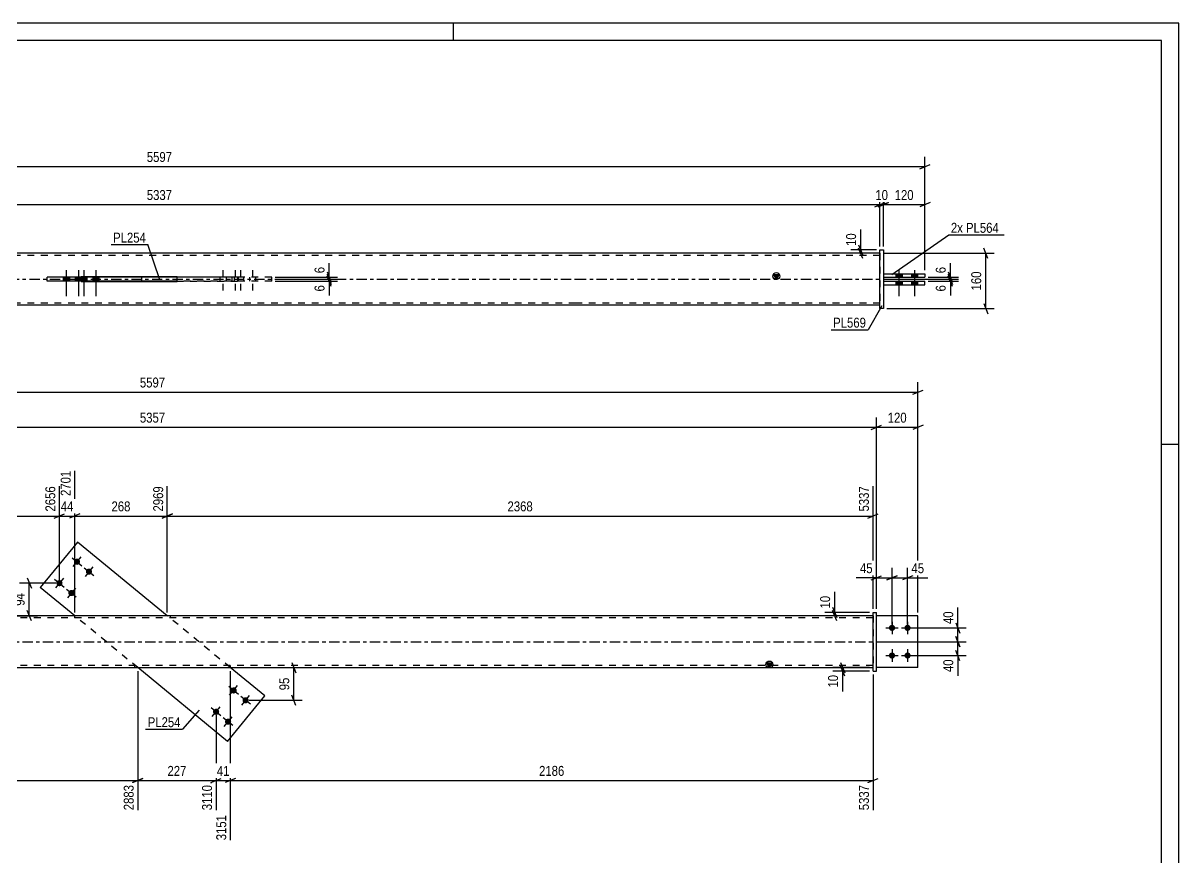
# Model space of a CAD drawing. Header units: millimetres. Extents: x 0 to 594, y 0 to 420.
# Drawn here: x 259.4 to 594, y 178.6 to 420 of the extents above; entities that cross this region are included whole.
import ezdxf

# ---------------------------------------------------------------- set-up
doc = ezdxf.new("R2010")
doc.units = ezdxf.units.MM
doc.linetypes.add('DXK_LINE_DOT2', pattern=[3.9198, 1.9599, -1.9599])
doc.linetypes.add('DXK_LINE_DOT3', pattern=[5.9187, 2.979, -0.9799, 0.9799, -0.9799])
doc.styles.add('Arial Narrow', font='ARIALN.TTF', dxfattribs={"height": 0.2})

# ---------------------------------------------------------------- blocks, each defined once
blk = doc.blocks.new('Unknown-580870847-1129')
at = {"color": 5, "linetype": 'Continuous'}
for p, q in [((594, 420), (0, 420)), ((384, 415), (384, 420)), ((594, 0), (594, 420)), ((589, 415), (5, 415)), ((589, 5), (589, 415)), ((594, 298), (589, 298))]:
    blk.add_line(p, q, dxfattribs=at)
blk = doc.blocks.new('Part-580870847-1687 - 1671')
at = {"color": 2, "linetype": 'Continuous'}
for p, q in [((275.09, 269.76), (264.3, 256.63)), ((301.09, 248.42), (275.09, 269.76)), ((274.3, 248.42), (264.3, 256.63)), ((318.56, 212.07), (292.56, 233.42)), ((329.34, 225.21), (319.35, 233.42)), ((318.56, 212.07), (329.34, 225.21))]:
    blk.add_line(p, q, dxfattribs=at)
at = {"color": 7, "linetype": 'DXK_LINE_DOT2'}
for p, q in [((292.56, 233.42), (274.3, 248.42)), ((319.35, 233.42), (301.09, 248.42))]:
    blk.add_line(p, q, dxfattribs=at)
blk = doc.blocks.new('Bolt-580870847-1679 - 1671')
at = {"linetype": 'Continuous'}
for points in [[(319.74, 226.11, -1), (320.88, 227.5, -1)], [(323.21, 223.26, -1), (324.35, 224.65, -1)], [(314.66, 219.93, -1), (315.8, 221.32, -1)], [(318.14, 217.07, -1), (319.28, 218.47, -1)]]:
    blk.add_hatch(color=1, dxfattribs=at).paths.add_polyline_path(points)
at = {"color": 1, "linetype": 'Continuous'}
for p, q in [((321.7, 225.67), (318.92, 227.95)), ((319.16, 225.42), (321.45, 228.2)), ((325.17, 222.81), (322.39, 225.1)), ((322.64, 222.56), (324.93, 225.34)), ((316.62, 219.48), (313.84, 221.77)), ((314.09, 219.24), (316.37, 222.02)), ((320.1, 216.63), (317.32, 218.91)), ((317.56, 216.38), (319.85, 219.16))]:
    blk.add_line(p, q, dxfattribs=at)
blk = doc.blocks.new('Part-580870847-3760 - 1671')
at = {"color": 7, "linetype": 'DXK_LINE_DOT2'}
for p, q in [((518.44, 248.42), (506.44, 248.42)), ((506.44, 233.42), (506.44, 248.42)), ((518.44, 233.42), (518.44, 248.42)), ((518.44, 233.42), (506.44, 233.42))]:
    blk.add_line(p, q, dxfattribs=at)
blk = doc.blocks.new('Bolt-580870847-1680 - 1671')
at = {"linetype": 'Continuous'}
for points in [[(275.51, 264.76, -1), (274.37, 263.37, -1)], [(278.99, 261.9, -1), (277.85, 260.51, -1)], [(270.44, 258.58, -1), (269.29, 257.19, -1)], [(273.91, 255.72, -1), (272.77, 254.33, -1)]]:
    blk.add_hatch(color=1, dxfattribs=at).paths.add_polyline_path(points)
at = {"color": 1, "linetype": 'Continuous'}
for p, q in [((273.55, 265.21), (276.33, 262.92)), ((276.09, 265.46), (273.8, 262.67)), ((277.03, 262.35), (279.81, 260.07)), ((279.56, 262.6), (277.28, 259.82)), ((268.47, 259.02), (271.26, 256.74)), ((271.01, 259.27), (268.72, 256.49)), ((271.95, 256.17), (274.73, 253.88)), ((274.49, 256.42), (272.2, 253.64))]:
    blk.add_line(p, q, dxfattribs=at)
blk = doc.blocks.new('Part-580870847-1718 - 1671')
at = {"linetype": 'Continuous'}
blk.add_hatch(color=2, dxfattribs=at).paths.add_polyline_path([(475.44, 233.42), (474.64, 234.82), (476.24, 234.82)])
at = {"color": 2, "linetype": 'Continuous'}
for p, q in [((417.34, 248.42), (176.3, 248.42)), ((505.44, 248.42), (417.44, 248.42)), ((475.44, 233.42), (474.64, 234.82)), ((474.64, 234.82), (476.24, 234.82)), ((476.24, 234.82), (475.44, 233.42)), ((176.3, 233.42), (417.34, 233.42)), ((417.44, 233.42), (505.44, 233.42))]:
    blk.add_line(p, q, dxfattribs=at)
at = {"color": 7, "linetype": 'DXK_LINE_DOT2'}
for p, q in [((417.34, 247.82), (176.3, 247.82)), ((274.2, 248.42), (274.2, 247.82)), ((301.92, 248.42), (301.92, 247.82)), ((505.44, 247.82), (417.44, 247.82)), ((505.44, 248.42), (505.44, 233.42)), ((417.34, 234.02), (176.3, 234.02)), ((291.73, 233.42), (291.73, 234.02)), ((319.45, 233.42), (319.45, 234.02)), ((505.44, 234.02), (417.44, 234.02))]:
    blk.add_line(p, q, dxfattribs=at)
at = {"color": 7, "linetype": 'DXK_LINE_DOT3'}
for p, q in [((176.3, 240.92), (417.34, 240.92)), ((417.44, 240.92), (505.44, 240.92))]:
    blk.add_line(p, q, dxfattribs=at)
at = {"color": 2, "linetype": 'Continuous'}
blk.add_circle((475.44, 234.32), 1, dxfattribs=at)
blk = doc.blocks.new('Part-580870847-3761 - 1671')
at = {"color": 2, "linetype": 'Continuous'}
for p, q in [((518.44, 248.42), (506.44, 248.42)), ((518.44, 233.42), (518.44, 248.42)), ((518.44, 233.42), (506.44, 233.42))]:
    blk.add_line(p, q, dxfattribs=at)
at = {"color": 7, "linetype": 'DXK_LINE_DOT2'}
blk.add_line((506.44, 233.42), (506.44, 248.42), dxfattribs=at)
blk = doc.blocks.new('Part-580870847-3762 - 1671')
at = {"color": 2, "linetype": 'Continuous'}
for p, q in [((505.44, 232.42), (505.44, 249.42)), ((505.44, 249.42), (506.44, 249.42)), ((506.44, 232.42), (506.44, 249.42)), ((505.44, 232.42), (506.44, 232.42))]:
    blk.add_line(p, q, dxfattribs=at)
blk = doc.blocks.new('Bolt-580870847-3763 - 1671')
at = {"linetype": 'Continuous'}
for points in [[(510.94, 245.82, -1), (510.94, 244.02, -1)], [(515.44, 245.82, -1), (515.44, 244.02, -1)], [(510.94, 237.82, -1), (510.94, 236.02, -1)], [(515.44, 237.82, -1), (515.44, 236.02, -1)]]:
    blk.add_hatch(color=1, dxfattribs=at).paths.add_polyline_path(points)
at = {"color": 1, "linetype": 'Continuous'}
for p, q in [((509.14, 244.92), (512.74, 244.92)), ((510.94, 246.72), (510.94, 243.12)), ((513.64, 244.92), (517.24, 244.92)), ((515.44, 246.72), (515.44, 243.12)), ((510.94, 238.72), (510.94, 235.12)), ((515.44, 238.72), (515.44, 235.12)), ((509.14, 236.92), (512.74, 236.92)), ((513.64, 236.92), (517.24, 236.92))]:
    blk.add_line(p, q, dxfattribs=at)
blk = doc.blocks.new('Part-580870847-3794 - 1366')
at = {"color": 2, "linetype": 'Continuous'}
for p, q in [((508.45, 345.26), (520.45, 345.26)), ((520.45, 344.26), (520.45, 345.26)), ((508.45, 344.26), (520.45, 344.26))]:
    blk.add_line(p, q, dxfattribs=at)
at = {"color": 7, "linetype": 'DXK_LINE_DOT2'}
blk.add_line((508.45, 345.26), (508.45, 344.26), dxfattribs=at)
blk = doc.blocks.new('Part-580870847-1455 - 1366')
at = {"linetype": 'Continuous'}
blk.add_hatch(color=2, dxfattribs=at).paths.add_polyline_path([(477.45, 345.86), (476.65, 347.26), (478.25, 347.26)])
at = {"color": 2, "linetype": 'Continuous'}
for p, q in [((419.35, 353.36), (178.31, 353.36)), ((507.45, 353.36), (419.45, 353.36)), ((276.2, 346.56), (276.2, 346.46)), ((303.92, 346.56), (276.2, 346.56)), ((276.2, 345.16), (276.2, 345.26)), ((276.2, 345.16), (303.92, 345.16)), ((293.74, 346.56), (293.74, 346.46)), ((293.74, 345.16), (293.74, 345.26)), ((303.92, 345.16), (303.92, 346.56)), ((477.45, 345.86), (476.65, 347.26)), ((476.65, 347.26), (478.25, 347.26)), ((478.25, 347.26), (477.45, 345.86)), ((419.35, 338.36), (178.31, 338.36)), ((507.45, 338.36), (419.45, 338.36))]:
    blk.add_line(p, q, dxfattribs=at)
at = {"color": 7, "linetype": 'DXK_LINE_DOT2'}
for p, q in [((419.35, 352.76), (178.31, 352.76)), ((507.45, 352.76), (419.45, 352.76)), ((507.45, 353.36), (507.45, 338.36)), ((276.2, 345.26), (276.2, 346.56)), ((293.74, 345.26), (293.74, 346.56)), ((303.92, 346.56), (321.45, 346.56)), ((321.45, 345.16), (303.92, 345.16)), ((321.45, 346.56), (321.45, 345.16)), ((419.35, 338.96), (178.31, 338.96)), ((507.45, 338.96), (419.45, 338.96))]:
    blk.add_line(p, q, dxfattribs=at)
at = {"color": 7, "linetype": 'DXK_LINE_DOT3'}
for p, q in [((178.31, 345.86), (419.35, 345.86)), ((419.45, 345.86), (507.45, 345.86))]:
    blk.add_line(p, q, dxfattribs=at)
at = {"color": 2, "linetype": 'Continuous'}
blk.add_circle((477.45, 346.76), 1, dxfattribs=at)
blk = doc.blocks.new('Bolt-580870847-1434 - 1366')
at = {"color": 1, "linetype": 'DXK_LINE_DOT2'}
for p, q in [((317.23, 348.46), (317.23, 340.96)), ((320.71, 348.46), (320.71, 340.96)), ((322.31, 348.46), (322.31, 340.96)), ((325.79, 348.46), (325.79, 340.96)), ((316.33, 346.46), (316.33, 345.26)), ((318.13, 346.46), (318.13, 345.26)), ((319.81, 346.46), (319.81, 345.26)), ((321.41, 346.46), (321.41, 345.26)), ((321.61, 346.46), (321.61, 345.26)), ((323.21, 346.46), (323.21, 345.26)), ((324.89, 346.46), (324.89, 345.26)), ((326.69, 346.46), (326.69, 345.26))]:
    blk.add_line(p, q, dxfattribs=at)
blk = doc.blocks.new('Part-580870847-1396 - 1366')
at = {"color": 2, "linetype": 'Continuous'}
for p, q in [((266.31, 345.26), (266.31, 346.46)), ((303.92, 346.46), (266.31, 346.46)), ((303.92, 345.26), (266.31, 345.26)), ((277.1, 345.26), (277.1, 346.46))]:
    blk.add_line(p, q, dxfattribs=at)
at = {"color": 7, "linetype": 'DXK_LINE_DOT2'}
for p, q in [((331.35, 346.46), (303.92, 346.46)), ((331.35, 345.26), (303.92, 345.26)), ((320.56, 345.26), (320.56, 346.46)), ((331.35, 345.26), (331.35, 346.46))]:
    blk.add_line(p, q, dxfattribs=at)
blk = doc.blocks.new('Bolt-580870847-1435 - 1366')
at = {"linetype": 'Continuous'}
for points in [[(272.77, 346.46), (270.97, 346.46), (270.97, 345.26), (272.77, 345.26)], [(276.25, 346.46), (274.45, 346.46), (274.45, 345.26), (276.25, 345.26)], [(277.85, 346.46), (276.05, 346.46), (276.05, 345.26), (277.85, 345.26)], [(281.32, 346.46), (279.52, 346.46), (279.52, 345.26), (281.32, 345.26)]]:
    blk.add_hatch(color=1, dxfattribs=at).paths.add_polyline_path(points)
at = {"color": 1, "linetype": 'Continuous'}
for p, q in [((271.87, 348.46), (271.87, 340.96)), ((275.35, 348.46), (275.35, 340.96)), ((276.95, 348.46), (276.95, 340.96)), ((280.42, 348.46), (280.42, 340.96)), ((270.97, 346.46), (270.97, 345.26)), ((272.77, 346.46), (272.77, 345.26)), ((274.45, 346.46), (274.45, 345.26)), ((276.05, 346.46), (276.05, 345.26)), ((276.25, 346.46), (276.25, 345.26)), ((277.85, 346.46), (277.85, 345.26)), ((279.52, 346.46), (279.52, 345.26)), ((281.32, 346.46), (281.32, 345.26))]:
    blk.add_line(p, q, dxfattribs=at)
blk = doc.blocks.new('Part-580870847-3793 - 1366')
at = {"color": 2, "linetype": 'Continuous'}
for p, q in [((508.45, 347.46), (520.45, 347.46)), ((508.45, 346.46), (520.45, 346.46)), ((520.45, 347.46), (520.45, 346.46))]:
    blk.add_line(p, q, dxfattribs=at)
at = {"color": 7, "linetype": 'DXK_LINE_DOT2'}
blk.add_line((508.45, 347.46), (508.45, 346.46), dxfattribs=at)
blk = doc.blocks.new('Part-580870847-3795 - 1366')
at = {"color": 2, "linetype": 'Continuous'}
for p, q in [((507.45, 337.36), (507.45, 354.36)), ((507.45, 354.36), (508.45, 354.36)), ((508.45, 354.36), (508.45, 337.36)), ((508.45, 337.36), (507.45, 337.36))]:
    blk.add_line(p, q, dxfattribs=at)
blk = doc.blocks.new('Bolt-580870847-3796 - 1366')
at = {"linetype": 'Continuous'}
for points in [[(513.85, 347.46), (512.05, 347.46), (512.05, 346.46), (513.85, 346.46)], [(513.85, 347.46), (512.05, 347.46), (512.05, 346.46), (513.85, 346.46)], [(513.85, 345.26), (512.05, 345.26), (512.05, 344.26), (513.85, 344.26)], [(513.85, 345.26), (512.05, 345.26), (512.05, 344.26), (513.85, 344.26)], [(518.35, 347.46), (516.55, 347.46), (516.55, 346.46), (518.35, 346.46)], [(518.35, 347.46), (516.55, 347.46), (516.55, 346.46), (518.35, 346.46)], [(518.35, 345.26), (516.55, 345.26), (516.55, 344.26), (518.35, 344.26)], [(518.35, 345.26), (516.55, 345.26), (516.55, 344.26), (518.35, 344.26)]]:
    blk.add_hatch(color=1, dxfattribs=at).paths.add_polyline_path(points)
at = {"color": 1, "linetype": 'Continuous'}
for p, q in [((512.95, 348.46), (512.95, 340.96)), ((512.95, 348.46), (512.95, 340.96)), ((517.45, 348.46), (517.45, 340.96)), ((517.45, 348.46), (517.45, 340.96)), ((512.05, 347.46), (512.05, 346.46)), ((512.05, 347.46), (512.05, 346.46)), ((512.05, 345.26), (512.05, 344.26)), ((512.05, 345.26), (512.05, 344.26)), ((513.85, 347.46), (513.85, 346.46)), ((513.85, 347.46), (513.85, 346.46)), ((513.85, 345.26), (513.85, 344.26)), ((513.85, 345.26), (513.85, 344.26)), ((516.55, 347.46), (516.55, 346.46)), ((516.55, 347.46), (516.55, 346.46)), ((516.55, 345.26), (516.55, 344.26)), ((516.55, 345.26), (516.55, 344.26)), ((518.35, 347.46), (518.35, 346.46)), ((518.35, 347.46), (518.35, 346.46)), ((518.35, 345.26), (518.35, 344.26)), ((518.35, 345.26), (518.35, 344.26))]:
    blk.add_line(p, q, dxfattribs=at)
blk = doc.blocks.new('StraightDimension-580870847-1928 - 1671')
at = {"color": 7, "linetype": 'Continuous'}
for p, q in [((496.05, 234.92), (497.25, 231.92)), ((504.44, 233.42), (493.8, 233.42)), ((504.44, 232.42), (493.8, 232.42)), ((497.25, 230.92), (496.05, 233.92)), ((496.65, 232.42), (496.65, 233.42))]:
    blk.add_line(p, q, dxfattribs=at)
at = {"color": 0}
blk.add_wipeout([(495.9, 231.89), (491.7, 231.89), (491.7, 227.04), (495.9, 227.04)], dxfattribs=at)
at = {"color": 7, "linetype": 'Continuous'}
blk.add_line((496.65, 232.42), (496.65, 226.51), dxfattribs=at)
blk.add_line((496.65, 232.42), (496.65, 226.51), dxfattribs=at)
at = {"color": 3, "style": 'Arial Narrow'}
blk.add_text('10', height=2.863, rotation=90.0002, dxfattribs=at).set_placement((495.3, 227.64))
blk = doc.blocks.new('StraightDimension-580870847-5466 - 1671')
at = {"color": 7, "linetype": 'Continuous'}
for p, q in [((506.44, 250.42), (506.44, 305.85)), ((87.2, 303), (506.44, 303)), ((504.94, 302.4), (507.94, 303.6))]:
    blk.add_line(p, q, dxfattribs=at)
at = {"color": 0}
blk.add_wipeout([(301.08, 303.75), (301.08, 307.95), (292.57, 307.95), (292.57, 303.75)], dxfattribs=at)
at = {"color": 3, "style": 'Arial Narrow'}
blk.add_text('5357', height=2.863, dxfattribs=at).set_placement((293.17, 304.35))
blk = doc.blocks.new('StraightDimension-580870847-1856 - 1671')
at = {"color": 7, "linetype": 'Continuous'}
for p, q in [((292.56, 232.42), (292.56, 192.13)), ((315.23, 219.63), (315.23, 192.13)), ((294.06, 201.34), (291.06, 200.14)), ((313.73, 200.14), (316.73, 201.34)), ((292.56, 200.74), (315.23, 200.74))]:
    blk.add_line(p, q, dxfattribs=at)
at = {"color": 0}
blk.add_wipeout([(307.24, 201.49), (307.24, 205.69), (300.55, 205.69), (300.55, 201.49)], dxfattribs=at)
at = {"color": 0, "linetype": 'Continuous'}
blk.add_wipeout([(314.63, 200.04), (310.43, 200.04), (310.43, 191.53), (314.63, 191.53)], dxfattribs=at)
at = {"color": 3, "style": 'Arial Narrow'}
blk.add_text('227', height=2.863, dxfattribs=at).set_placement((301.15, 202.09))
at = {"color": 3, "linetype": 'Continuous', "style": 'Arial Narrow'}
blk.add_text('3110', height=2.863, rotation=90.0002, dxfattribs=at).set_placement((314.03, 192.13))
blk = doc.blocks.new('StraightDimension-580870847-5465 - 1671')
at = {"color": 7, "linetype": 'Continuous'}
for p, q in [((506.44, 250.42), (506.44, 305.85)), ((518.44, 249.42), (518.44, 305.85)), ((504.94, 302.4), (507.94, 303.6)), ((506.44, 303), (518.44, 303)), ((519.94, 303.6), (516.94, 302.4))]:
    blk.add_line(p, q, dxfattribs=at)
at = {"color": 0}
blk.add_wipeout([(515.79, 303.75), (515.79, 307.95), (509.1, 307.95), (509.1, 303.75)], dxfattribs=at)
at = {"color": 3, "style": 'Arial Narrow'}
blk.add_text('120', height=2.863, dxfattribs=at).set_placement((509.7, 304.35))
blk = doc.blocks.new('StraightDimension-580870847-2023 - 1671')
at = {"color": 7, "linetype": 'Continuous'}
for p, q in [((268.87, 257.88), (258.29, 257.88)), ((260.54, 259.38), (261.74, 256.38)), ((261.14, 248.44), (261.14, 257.88)), ((195.53, 248.44), (263.54, 248.44)), ((261.74, 246.94), (260.54, 249.94))]:
    blk.add_line(p, q, dxfattribs=at)
at = {"color": 0}
blk.add_wipeout([(260.39, 255.59), (256.19, 255.59), (256.19, 250.73), (260.39, 250.73)], dxfattribs=at)
at = {"color": 3, "style": 'Arial Narrow'}
blk.add_text('94', height=2.863, rotation=90.0002, dxfattribs=at).set_placement((259.79, 251.33))
blk = doc.blocks.new('StraightDimension-580870847-1756 - 1671')
at = {"color": 7, "linetype": 'Continuous'}
for p, q in [((274.3, 249.42), (274.3, 290.42)), ((301.09, 249.42), (301.09, 285.92)), ((275.8, 277.91), (272.8, 276.71)), ((299.59, 276.71), (302.59, 277.91)), ((274.3, 277.31), (301.09, 277.31))]:
    blk.add_line(p, q, dxfattribs=at)
at = {"color": 0, "linetype": 'Continuous'}
blk.add_wipeout([(300.49, 286.52), (296.29, 286.52), (296.29, 278.01), (300.49, 278.01)], dxfattribs=at)
at = {"color": 0}
blk.add_wipeout([(291.03, 278.06), (291.03, 282.26), (284.35, 282.26), (284.35, 278.06)], dxfattribs=at)
at = {"color": 3, "linetype": 'Continuous', "style": 'Arial Narrow'}
blk.add_text('2969', height=2.863, rotation=90.0002, dxfattribs=at).set_placement((299.89, 278.61))
at = {"color": 3, "style": 'Arial Narrow'}
blk.add_text('268', height=2.863, dxfattribs=at).set_placement((284.95, 278.66))
blk = doc.blocks.new('StraightDimension-580870847-1778 - 1671')
at = {"color": 7, "linetype": 'Continuous'}
for p, q in [((274.3, 249.42), (274.3, 290.42)), ((269.87, 258.88), (269.87, 285.92)), ((268.37, 276.71), (271.37, 277.91)), ((275.8, 277.91), (272.8, 276.71)), ((269.87, 277.31), (274.3, 277.31))]:
    blk.add_line(p, q, dxfattribs=at)
at = {"color": 0}
blk.add_wipeout([(274.51, 278.06), (274.51, 282.26), (269.65, 282.26), (269.65, 278.06)], dxfattribs=at)
at = {"color": 0, "linetype": 'Continuous'}
blk.add_wipeout([(273.7, 291.02), (269.5, 291.02), (269.5, 282.51), (273.7, 282.51)], dxfattribs=at)
at = {"color": 3, "linetype": 'Continuous', "style": 'Arial Narrow'}
blk.add_text('2701', height=2.863, rotation=90.0002, dxfattribs=at).set_placement((273.1, 283.11))
at = {"color": 3, "style": 'Arial Narrow'}
blk.add_text('44', height=2.863, dxfattribs=at).set_placement((270.25, 278.66))
blk = doc.blocks.new('StraightDimension-580870847-1870 - 1671')
at = {"color": 7, "linetype": 'Continuous'}
for p, q in [((88.2, 231.42), (88.2, 197.61)), ((292.56, 232.42), (292.56, 192.13)), ((89.7, 201.34), (86.7, 200.14)), ((291.06, 200.14), (294.06, 201.34)), ((88.2, 200.74), (292.56, 200.74))]:
    blk.add_line(p, q, dxfattribs=at)
at = {"color": 0}
blk.add_wipeout([(194.64, 201.49), (194.64, 205.69), (186.13, 205.69), (186.13, 201.49)], dxfattribs=at)
at = {"color": 0, "linetype": 'Continuous'}
for points in [[(87.6, 200.04), (83.4, 200.04), (83.4, 197.01), (87.6, 197.01)], [(291.96, 200.04), (287.76, 200.04), (287.76, 191.53), (291.96, 191.53)]]:
    blk.add_wipeout(points, dxfattribs=at)
at = {"color": 3, "style": 'Arial Narrow'}
blk.add_text('2883', height=2.863, dxfattribs=at).set_placement((186.73, 202.09))
at = {"color": 3, "linetype": 'Continuous', "style": 'Arial Narrow'}
for s, height, p in [('0', 2.86, (87, 197.61)), ('2883', 2.863, (291.36, 192.13))]:
    blk.add_text(s, height=height, rotation=90.0002, dxfattribs=at).set_placement(p)
blk = doc.blocks.new('StraightDimension-580870847-1996 - 1671')
at = {"color": 7, "linetype": 'Continuous'}
for p, q in [((529.4, 242.42), (530.6, 239.42)), ((506.44, 240.92), (532.4, 240.92)), ((530.6, 235.42), (529.4, 238.42)), ((530, 236.92), (530, 240.92)), ((516.44, 236.92), (532.4, 236.92))]:
    blk.add_line(p, q, dxfattribs=at)
at = {"color": 0}
blk.add_wipeout([(529.25, 236.39), (525.05, 236.39), (525.05, 231.54), (529.25, 231.54)], dxfattribs=at)
at = {"color": 7, "linetype": 'Continuous'}
blk.add_line((530, 236.92), (530, 231.01), dxfattribs=at)
blk.add_line((530, 236.92), (530, 231.01), dxfattribs=at)
at = {"color": 3, "style": 'Arial Narrow'}
blk.add_text('40', height=2.863, rotation=90.0002, dxfattribs=at).set_placement((528.65, 232.14))
blk = doc.blocks.new('StraightDimension-580870847-1728 - 1671')
at = {"color": 7, "linetype": 'Continuous'}
for p, q in [((518.44, 249.42), (518.44, 316.02)), ((75.2, 313.17), (518.44, 313.17)), ((516.94, 312.57), (519.94, 313.77))]:
    blk.add_line(p, q, dxfattribs=at)
at = {"color": 0}
blk.add_wipeout([(301.08, 313.92), (301.08, 318.12), (292.57, 318.12), (292.57, 313.92)], dxfattribs=at)
at = {"color": 3, "style": 'Arial Narrow'}
blk.add_text('5597', height=2.863, dxfattribs=at).set_placement((293.17, 314.52))
blk = doc.blocks.new('StraightDimension-580870847-1742 - 1671')
at = {"color": 7, "linetype": 'Continuous'}
for p, q in [((301.09, 249.42), (301.09, 285.92)), ((505.44, 250.42), (505.44, 285.92)), ((302.59, 277.91), (299.59, 276.71)), ((503.94, 276.71), (506.94, 277.91)), ((301.09, 277.31), (505.44, 277.31))]:
    blk.add_line(p, q, dxfattribs=at)
at = {"color": 0, "linetype": 'Continuous'}
blk.add_wipeout([(504.84, 286.52), (500.64, 286.52), (500.64, 278.01), (504.84, 278.01)], dxfattribs=at)
at = {"color": 0}
blk.add_wipeout([(407.52, 278.06), (407.52, 282.26), (399.01, 282.26), (399.01, 278.06)], dxfattribs=at)
at = {"color": 3, "linetype": 'Continuous', "style": 'Arial Narrow'}
blk.add_text('5337', height=2.863, rotation=90.0002, dxfattribs=at).set_placement((504.24, 278.61))
at = {"color": 3, "style": 'Arial Narrow'}
blk.add_text('2368', height=2.863, dxfattribs=at).set_placement((399.61, 278.66))
blk = doc.blocks.new('StraightDimension-580870847-1794 - 1671')
at = {"color": 7, "linetype": 'Continuous'}
for p, q in [((269.87, 258.88), (269.87, 285.92)), ((89.7, 277.91), (86.7, 276.71)), ((88.2, 249.42), (88.2, 280.44)), ((268.37, 276.71), (271.37, 277.91)), ((88.2, 277.31), (269.87, 277.31))]:
    blk.add_line(p, q, dxfattribs=at)
at = {"color": 0, "linetype": 'Continuous'}
for points in [[(269.27, 286.52), (265.07, 286.52), (265.07, 278.01), (269.27, 278.01)], [(87.6, 281.04), (83.4, 281.04), (83.4, 278.01), (87.6, 278.01)]]:
    blk.add_wipeout(points, dxfattribs=at)
at = {"color": 0}
blk.add_wipeout([(183.29, 278.06), (183.29, 282.26), (174.78, 282.26), (174.78, 278.06)], dxfattribs=at)
at = {"color": 3, "linetype": 'Continuous', "style": 'Arial Narrow'}
for s, height, p in [('2656', 2.863, (268.67, 278.61)), ('0', 2.86, (87, 278.61))]:
    blk.add_text(s, height=height, rotation=90.0002, dxfattribs=at).set_placement(p)
at = {"color": 3, "style": 'Arial Narrow'}
blk.add_text('2656', height=2.863, dxfattribs=at).set_placement((175.38, 278.66))
blk = doc.blocks.new('StraightDimension-580870847-1830 - 1671')
at = {"color": 7, "linetype": 'Continuous'}
for p, q in [((319.35, 232.42), (319.35, 183.43)), ((505.44, 231.42), (505.44, 192.13)), ((320.85, 201.34), (317.85, 200.14)), ((503.94, 200.14), (506.94, 201.34)), ((319.35, 200.74), (505.44, 200.74))]:
    blk.add_line(p, q, dxfattribs=at)
at = {"color": 0}
blk.add_wipeout([(416.65, 201.49), (416.65, 205.69), (408.14, 205.69), (408.14, 201.49)], dxfattribs=at)
at = {"color": 0, "linetype": 'Continuous'}
blk.add_wipeout([(504.84, 200.04), (500.64, 200.04), (500.64, 191.53), (504.84, 191.53)], dxfattribs=at)
at = {"color": 3, "style": 'Arial Narrow'}
blk.add_text('2186', height=2.863, dxfattribs=at).set_placement((408.74, 202.09))
at = {"color": 3, "linetype": 'Continuous', "style": 'Arial Narrow'}
blk.add_text('5337', height=2.863, rotation=90.0002, dxfattribs=at).set_placement((504.24, 192.13))
blk = doc.blocks.new('StraightDimension-580870847-1842 - 1671')
at = {"color": 7, "linetype": 'Continuous'}
for p, q in [((319.35, 232.42), (319.35, 183.43)), ((315.23, 219.63), (315.23, 192.13)), ((313.73, 200.14), (316.73, 201.34)), ((320.85, 201.34), (317.85, 200.14)), ((315.23, 200.74), (319.35, 200.74))]:
    blk.add_line(p, q, dxfattribs=at)
at = {"color": 0}
blk.add_wipeout([(319.72, 201.49), (319.72, 205.69), (314.86, 205.69), (314.86, 201.49)], dxfattribs=at)
at = {"color": 0, "linetype": 'Continuous'}
blk.add_wipeout([(318.75, 191.34), (314.55, 191.34), (314.55, 182.83), (318.75, 182.83)], dxfattribs=at)
at = {"color": 3, "style": 'Arial Narrow'}
blk.add_text('41', height=2.863, dxfattribs=at).set_placement((315.46, 202.09))
at = {"color": 3, "linetype": 'Continuous', "style": 'Arial Narrow'}
blk.add_text('3151', height=2.863, rotation=90.0002, dxfattribs=at).set_placement((318.15, 183.43))
blk = doc.blocks.new('StraightDimension-580870847-1985 - 1671')
at = {"color": 7, "linetype": 'Continuous'}
for p, q in [((337.15, 234.92), (338.35, 231.92)), ((327.9, 233.42), (340.15, 233.42)), ((337.75, 223.95), (337.75, 233.42)), ((338.35, 222.45), (337.15, 225.45)), ((324.78, 223.95), (340.15, 223.95))]:
    blk.add_line(p, q, dxfattribs=at)
at = {"color": 0}
blk.add_wipeout([(337, 231.11), (332.8, 231.11), (332.8, 226.26), (337, 226.26)], dxfattribs=at)
at = {"color": 3, "style": 'Arial Narrow'}
blk.add_text('95', height=2.863, rotation=90.0002, dxfattribs=at).set_placement((336.4, 226.86))
blk = doc.blocks.new('StraightDimension-580870847-2009 - 1671')
at = {"color": 7, "linetype": 'Continuous'}
for p, q in [((516.44, 244.92), (532.4, 244.92)), ((529.4, 246.42), (530.6, 243.42)), ((530, 240.92), (530, 244.92)), ((530.6, 239.42), (529.4, 242.42)), ((506.44, 240.92), (532.4, 240.92))]:
    blk.add_line(p, q, dxfattribs=at)
at = {"color": 0}
blk.add_wipeout([(529.25, 250.3), (525.05, 250.3), (525.05, 245.44), (529.25, 245.44)], dxfattribs=at)
at = {"color": 7, "linetype": 'Continuous'}
blk.add_line((530, 244.92), (530, 250.82), dxfattribs=at)
blk.add_line((530, 244.92), (530, 250.82), dxfattribs=at)
at = {"color": 3, "style": 'Arial Narrow'}
blk.add_text('40', height=2.863, rotation=90.0002, dxfattribs=at).set_placement((528.65, 246.04))
blk = doc.blocks.new('StraightDimension-580870847-2028 - 1671')
at = {"color": 7, "linetype": 'Continuous'}
for p, q in [((504.44, 249.42), (491.5, 249.42)), ((504.44, 248.42), (491.5, 248.42)), ((493.75, 250.92), (494.95, 247.92)), ((494.95, 246.92), (493.75, 249.92)), ((494.35, 248.42), (494.35, 249.42))]:
    blk.add_line(p, q, dxfattribs=at)
at = {"color": 0}
blk.add_wipeout([(493.6, 254.8), (489.4, 254.8), (489.4, 249.94), (493.6, 249.94)], dxfattribs=at)
at = {"color": 7, "linetype": 'Continuous'}
blk.add_line((494.35, 249.42), (494.35, 255.32), dxfattribs=at)
blk.add_line((494.35, 249.42), (494.35, 255.32), dxfattribs=at)
at = {"color": 3, "style": 'Arial Narrow'}
blk.add_text('10', height=2.863, rotation=90.0002, dxfattribs=at).set_placement((493, 250.54))
blk = doc.blocks.new('StraightDimension-580870847-4196 - 1671')
at = {"color": 7, "linetype": 'Continuous'}
for p, q in [((510.94, 245.92), (510.94, 262.27)), ((515.44, 245.92), (515.44, 262.27)), ((509.44, 258.82), (512.44, 260.02)), ((510.94, 259.42), (515.44, 259.42)), ((516.94, 260.02), (513.94, 258.82))]:
    blk.add_line(p, q, dxfattribs=at)
at = {"color": 0}
blk.add_wipeout([(520.83, 260.17), (520.83, 264.37), (515.97, 264.37), (515.97, 260.17)], dxfattribs=at)
at = {"color": 7, "linetype": 'Continuous'}
blk.add_line((515.44, 259.42), (521.35, 259.42), dxfattribs=at)
blk.add_line((515.44, 259.42), (521.35, 259.42), dxfattribs=at)
at = {"color": 3, "style": 'Arial Narrow'}
blk.add_text('45', height=2.863, dxfattribs=at).set_placement((516.57, 260.77))
blk = doc.blocks.new('StraightDimension-580870847-4197 - 1671')
at = {"color": 7, "linetype": 'Continuous'}
for p, q in [((506.44, 250.42), (506.44, 262.27)), ((510.94, 245.92), (510.94, 262.27)), ((504.94, 258.82), (507.94, 260.02)), ((506.44, 259.42), (510.94, 259.42)), ((512.44, 260.02), (509.44, 258.82))]:
    blk.add_line(p, q, dxfattribs=at)
at = {"color": 0}
blk.add_wipeout([(505.92, 260.17), (505.92, 264.37), (501.06, 264.37), (501.06, 260.17)], dxfattribs=at)
at = {"color": 7, "linetype": 'Continuous'}
blk.add_line((506.44, 259.42), (500.54, 259.42), dxfattribs=at)
blk.add_line((506.44, 259.42), (500.54, 259.42), dxfattribs=at)
at = {"color": 3, "style": 'Arial Narrow'}
blk.add_text('45', height=2.863, dxfattribs=at).set_placement((501.66, 260.77))
blk = doc.blocks.new('StraightDimension-580870847-1605 - 1366')
at = {"color": 7, "linetype": 'Continuous'}
for p, q in [((501.27, 355.86), (502.47, 352.86)), ((502.47, 351.86), (501.27, 354.86)), ((506.45, 354.36), (499.02, 354.36)), ((506.45, 353.36), (499.02, 353.36)), ((501.87, 353.36), (501.87, 354.36))]:
    blk.add_line(p, q, dxfattribs=at)
at = {"color": 0}
blk.add_wipeout([(501.12, 359.74), (496.92, 359.74), (496.92, 354.89), (501.12, 354.89)], dxfattribs=at)
at = {"color": 7, "linetype": 'Continuous'}
blk.add_line((501.87, 354.36), (501.87, 360.27), dxfattribs=at)
blk.add_line((501.87, 354.36), (501.87, 360.27), dxfattribs=at)
at = {"color": 3, "style": 'Arial Narrow'}
blk.add_text('10', height=2.863, rotation=90.0002, dxfattribs=at).set_placement((500.52, 355.49))
blk = doc.blocks.new('StraightDimension-580870847-5374 - 1366')
at = {"color": 7, "linetype": 'Continuous'}
for p, q in [((507.45, 355.36), (507.45, 370.3)), ((90.21, 367.45), (507.45, 367.45)), ((505.95, 366.85), (508.95, 368.05))]:
    blk.add_line(p, q, dxfattribs=at)
at = {"color": 0}
blk.add_wipeout([(303.08, 368.2), (303.08, 372.4), (294.57, 372.4), (294.57, 368.2)], dxfattribs=at)
at = {"color": 3, "style": 'Arial Narrow'}
blk.add_text('5337', height=2.863, dxfattribs=at).set_placement((295.17, 368.8))
blk = doc.blocks.new('StraightDimension-580870847-5298 - 1366')
at = {"color": 7, "linetype": 'Continuous'}
for p, q in [((508.45, 345.86), (530.23, 345.86)), ((521.45, 346.46), (530.23, 346.46)), ((527.23, 347.96), (528.43, 344.96)), ((528.43, 344.36), (527.23, 347.36)), ((527.83, 345.86), (527.83, 346.46))]:
    blk.add_line(p, q, dxfattribs=at)
at = {"color": 0}
blk.add_wipeout([(527.08, 350.02), (522.88, 350.02), (522.88, 346.99), (527.08, 346.99)], dxfattribs=at)
at = {"color": 7, "linetype": 'Continuous'}
blk.add_line((527.83, 346.46), (527.83, 350.54), dxfattribs=at)
blk.add_line((527.83, 346.46), (527.83, 350.54), dxfattribs=at)
at = {"color": 3, "style": 'Arial Narrow'}
blk.add_text('6', height=2.86, rotation=90.0002, dxfattribs=at).set_placement((526.48, 347.59))
blk = doc.blocks.new('StraightDimension-580870847-4298 - 1366')
at = {"color": 7, "linetype": 'Continuous'}
for p, q in [((538.7, 351.86), (537.5, 354.86)), ((508.45, 353.36), (540.5, 353.36)), ((538.1, 337.36), (538.1, 353.36)), ((537.5, 338.86), (538.7, 335.86)), ((509.45, 337.36), (540.5, 337.36))]:
    blk.add_line(p, q, dxfattribs=at)
at = {"color": 0}
blk.add_wipeout([(537.35, 348.7), (533.15, 348.7), (533.15, 342.02), (537.35, 342.02)], dxfattribs=at)
at = {"color": 3, "style": 'Arial Narrow'}
blk.add_text('160', height=2.863, rotation=90.0002, dxfattribs=at).set_placement((536.75, 342.62))
blk = doc.blocks.new('StraightDimension-580870847-1534 - 1366')
at = {"color": 7, "linetype": 'Continuous'}
for p, q in [((332.35, 345.86), (350.36, 345.86)), ((332.35, 345.26), (350.36, 345.26)), ((347.36, 347.36), (348.56, 344.36)), ((348.56, 343.76), (347.36, 346.76)), ((347.96, 345.26), (347.96, 345.86))]:
    blk.add_line(p, q, dxfattribs=at)
at = {"color": 0}
blk.add_wipeout([(347.21, 344.74), (343.01, 344.74), (343.01, 341.71), (347.21, 341.71)], dxfattribs=at)
at = {"color": 7, "linetype": 'Continuous'}
blk.add_line((347.96, 345.26), (347.96, 341.18), dxfattribs=at)
blk.add_line((347.96, 345.26), (347.96, 341.18), dxfattribs=at)
at = {"color": 3, "style": 'Arial Narrow'}
blk.add_text('6', height=2.86, rotation=90.0002, dxfattribs=at).set_placement((346.61, 342.31))
blk = doc.blocks.new('StraightDimension-580870847-1538 - 1366')
at = {"color": 7, "linetype": 'Continuous'}
for p, q in [((332.35, 346.46), (350.36, 346.46)), ((332.35, 345.86), (350.36, 345.86)), ((347.36, 347.96), (348.56, 344.96)), ((348.56, 344.36), (347.36, 347.36)), ((347.96, 345.86), (347.96, 346.46))]:
    blk.add_line(p, q, dxfattribs=at)
at = {"color": 0}
blk.add_wipeout([(347.21, 350.02), (343.01, 350.02), (343.01, 346.99), (347.21, 346.99)], dxfattribs=at)
at = {"color": 7, "linetype": 'Continuous'}
blk.add_line((347.96, 346.46), (347.96, 350.54), dxfattribs=at)
blk.add_line((347.96, 346.46), (347.96, 350.54), dxfattribs=at)
at = {"color": 3, "style": 'Arial Narrow'}
blk.add_text('6', height=2.86, rotation=90.0002, dxfattribs=at).set_placement((346.61, 347.59))
blk = doc.blocks.new('StraightDimension-580870847-1543 - 1366')
at = {"color": 7, "linetype": 'Continuous'}
for p, q in [((77.21, 378.46), (520.45, 378.46)), ((518.95, 377.86), (521.95, 379.06)), ((520.45, 348.46), (520.45, 381.31))]:
    blk.add_line(p, q, dxfattribs=at)
at = {"color": 0}
blk.add_wipeout([(303.08, 379.21), (303.08, 383.41), (294.57, 383.41), (294.57, 379.21)], dxfattribs=at)
at = {"color": 3, "style": 'Arial Narrow'}
blk.add_text('5597', height=2.863, dxfattribs=at).set_placement((295.17, 379.81))
blk = doc.blocks.new('StraightDimension-580870847-5299 - 1366')
at = {"color": 7, "linetype": 'Continuous'}
for p, q in [((508.45, 345.86), (530.23, 345.86)), ((521.45, 345.26), (530.23, 345.26)), ((527.23, 347.36), (528.43, 344.36)), ((528.43, 343.76), (527.23, 346.76)), ((527.83, 345.26), (527.83, 345.86))]:
    blk.add_line(p, q, dxfattribs=at)
at = {"color": 0}
blk.add_wipeout([(527.08, 344.74), (522.88, 344.74), (522.88, 341.71), (527.08, 341.71)], dxfattribs=at)
at = {"color": 7, "linetype": 'Continuous'}
blk.add_line((527.83, 345.26), (527.83, 341.18), dxfattribs=at)
blk.add_line((527.83, 345.26), (527.83, 341.18), dxfattribs=at)
at = {"color": 3, "style": 'Arial Narrow'}
blk.add_text('6', height=2.86, rotation=90.0002, dxfattribs=at).set_placement((526.48, 342.31))
blk = doc.blocks.new('StraightDimension-580870847-5372 - 1366')
at = {"color": 7, "linetype": 'Continuous'}
for p, q in [((508.45, 355.36), (508.45, 370.3)), ((520.45, 348.46), (520.45, 370.3)), ((506.95, 366.85), (509.95, 368.05)), ((508.45, 367.45), (520.45, 367.45)), ((521.95, 368.05), (518.95, 366.85))]:
    blk.add_line(p, q, dxfattribs=at)
at = {"color": 0}
blk.add_wipeout([(517.79, 368.2), (517.79, 372.4), (511.11, 372.4), (511.11, 368.2)], dxfattribs=at)
at = {"color": 3, "style": 'Arial Narrow'}
blk.add_text('120', height=2.863, dxfattribs=at).set_placement((511.71, 368.8))
blk = doc.blocks.new('StraightDimension-580870847-5373 - 1366')
at = {"color": 7, "linetype": 'Continuous'}
for p, q in [((507.45, 355.36), (507.45, 370.3)), ((508.45, 355.36), (508.45, 370.3)), ((505.95, 366.85), (508.95, 368.05)), ((509.95, 368.05), (506.95, 366.85)), ((507.45, 367.45), (508.45, 367.45))]:
    blk.add_line(p, q, dxfattribs=at)
at = {"color": 0}
blk.add_wipeout([(510.38, 368.2), (510.38, 372.4), (505.52, 372.4), (505.52, 368.2)], dxfattribs=at)
at = {"color": 3, "style": 'Arial Narrow'}
blk.add_text('10', height=2.863, dxfattribs=at).set_placement((506.12, 368.8))
blk = doc.blocks.new('Mark-580870847-1683 - 1671')
at = {"color": 0}
blk.add_wipeout([(304.95, 216.19), (304.95, 219.19), (295.44, 219.19), (295.44, 216.19)], dxfattribs=at)
blk.add_wipeout([(304.95, 216.19), (304.95, 219.19), (295.44, 219.19), (295.44, 216.19)], dxfattribs=at)
at = {"color": 30, "linetype": 'Continuous'}
for p in [(310.31, 221.07), (294.84, 215.59)]:
    blk.add_line(p, (305.55, 215.59), dxfattribs=at)
at = {"color": 3, "style": 'Arial Narrow'}
blk.add_text('PL254', height=2.863, dxfattribs=at).set_placement((295.44, 216.19))
blk = doc.blocks.new('Mark-580870847-1391 - 1366')
at = {"color": 0}
blk.add_wipeout([(294.91, 356.47), (294.91, 359.47), (285.41, 359.47), (285.41, 356.47)], dxfattribs=at)
blk.add_wipeout([(294.91, 356.47), (294.91, 359.47), (285.41, 359.47), (285.41, 356.47)], dxfattribs=at)
at = {"color": 30, "linetype": 'Continuous'}
for p in [(284.81, 355.87), (298.9, 345.69)]:
    blk.add_line(p, (295.51, 355.87), dxfattribs=at)
at = {"color": 3, "style": 'Arial Narrow'}
blk.add_text('PL254', height=2.863, dxfattribs=at).set_placement((285.41, 356.47))
blk = doc.blocks.new('MarkSet-580870847-5871 - 1366')
at = {"color": 0}
blk.add_wipeout([(531.46, 359.31), (531.46, 362.31), (527.99, 362.31), (527.99, 359.31)], dxfattribs=at)
blk.add_wipeout([(531.46, 359.31), (531.46, 362.31), (527.99, 362.31), (527.99, 359.31)], dxfattribs=at)
at = {"color": 30, "linetype": 'Continuous'}
blk.add_line((510.88, 347.23), (527.39, 358.71), dxfattribs=at)
at = {"color": 0}
blk.add_wipeout([(541.87, 359.31), (541.87, 362.31), (532.36, 362.31), (532.36, 359.31)], dxfattribs=at)
blk.add_wipeout([(541.87, 359.31), (541.87, 362.31), (532.36, 362.31), (532.36, 359.31)], dxfattribs=at)
at = {"color": 30, "linetype": 'Continuous'}
blk.add_line((527.39, 358.71), (543.37, 358.71), dxfattribs=at)
at = {"color": 3, "style": 'Arial Narrow'}
for s, p in [('2x', (527.99, 359.31)), ('PL564', (532.36, 359.31))]:
    blk.add_text(s, height=2.863, dxfattribs=at).set_placement(p)
blk = doc.blocks.new('Mark-580870847-5900 - 1366')
at = {"color": 0}
blk.add_wipeout([(503.4, 331.85), (503.4, 334.85), (493.9, 334.85), (493.9, 331.85)], dxfattribs=at)
blk.add_wipeout([(503.4, 331.85), (503.4, 334.85), (493.9, 334.85), (493.9, 331.85)], dxfattribs=at)
at = {"color": 30, "linetype": 'Continuous'}
for p in [(507.95, 338.13), (493.3, 331.25)]:
    blk.add_line(p, (504, 331.25), dxfattribs=at)
at = {"color": 3, "style": 'Arial Narrow'}
blk.add_text('PL569', height=2.863, dxfattribs=at).set_placement((493.9, 331.85))

msp = doc.modelspace()

# ---------------------------------------------------------------- block references
for name in ['Unknown-580870847-1129', 'Part-580870847-1455 - 1366', 'Part-580870847-3795 - 1366', 'Bolt-580870847-1435 - 1366', 'Bolt-580870847-1434 - 1366', 'Bolt-580870847-3796 - 1366', 'Part-580870847-1396 - 1366', 'Part-580870847-3793 - 1366', 'Part-580870847-3794 - 1366', 'Part-580870847-1687 - 1671', 'Bolt-580870847-1680 - 1671', 'Part-580870847-1718 - 1671', 'Part-580870847-3762 - 1671', 'Part-580870847-3760 - 1671', 'Part-580870847-3761 - 1671', 'Bolt-580870847-3763 - 1671', 'Bolt-580870847-1679 - 1671']:
    msp.add_blockref(name, (0, 0))

# ---------------------------------------------------------------- next in the draw order: block references
for name in ['StraightDimension-580870847-1605 - 1366', 'StraightDimension-580870847-5298 - 1366', 'StraightDimension-580870847-1534 - 1366', 'StraightDimension-580870847-5466 - 1671', 'StraightDimension-580870847-1996 - 1671', 'StraightDimension-580870847-1928 - 1671', 'StraightDimension-580870847-1856 - 1671']:
    msp.add_blockref(name, (0, 0))

# ---------------------------------------------------------------- next in the draw order: block references
for name in ['StraightDimension-580870847-5374 - 1366', 'StraightDimension-580870847-1538 - 1366', 'StraightDimension-580870847-5465 - 1671', 'StraightDimension-580870847-1756 - 1671', 'StraightDimension-580870847-2023 - 1671', 'StraightDimension-580870847-1870 - 1671', 'StraightDimension-580870847-1830 - 1671']:
    msp.add_blockref(name, (0, 0))

# ---------------------------------------------------------------- next in the draw order: block references
for name in ['StraightDimension-580870847-4298 - 1366', 'StraightDimension-580870847-1778 - 1671', 'StraightDimension-580870847-1985 - 1671', 'StraightDimension-580870847-1842 - 1671', 'Mark-580870847-1683 - 1671']:
    msp.add_blockref(name, (0, 0))

# ---------------------------------------------------------------- next in the draw order: block references
for name in ['StraightDimension-580870847-1543 - 1366', 'Mark-580870847-5900 - 1366', 'StraightDimension-580870847-1728 - 1671']:
    msp.add_blockref(name, (0, 0))

# ---------------------------------------------------------------- next in the draw order: block references
for name in ['Mark-580870847-1391 - 1366', 'StraightDimension-580870847-5299 - 1366', 'StraightDimension-580870847-1794 - 1671', 'StraightDimension-580870847-1742 - 1671']:
    msp.add_blockref(name, (0, 0))

# ---------------------------------------------------------------- next in the draw order: block references
for name in ['StraightDimension-580870847-5372 - 1366', 'StraightDimension-580870847-2028 - 1671', 'StraightDimension-580870847-2009 - 1671']:
    msp.add_blockref(name, (0, 0))

# ---------------------------------------------------------------- next in the draw order: block references
for name in ['StraightDimension-580870847-5373 - 1366', 'StraightDimension-580870847-4196 - 1671']:
    msp.add_blockref(name, (0, 0))

# ---------------------------------------------------------------- next in the draw order: block references
for name in ['MarkSet-580870847-5871 - 1366', 'StraightDimension-580870847-4197 - 1671']:
    msp.add_blockref(name, (0, 0))

doc.saveas('drawing.dxf')
